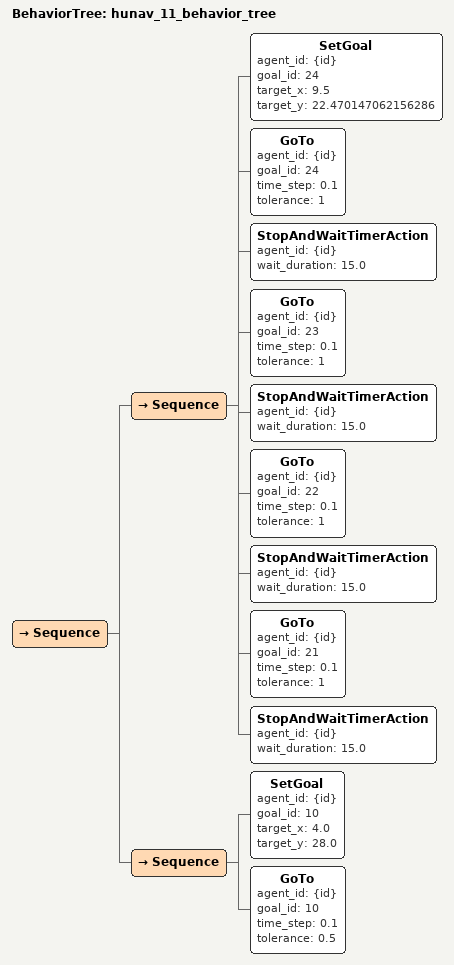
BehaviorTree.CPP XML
<?xml version='1.0' encoding='UTF-8'?>
<root main_tree_to_execute="hunav_11_behavior_tree" BTCPP_format="4">
    <include ros_pkg="arena_simulation_setup" path="configs/hunav/behavior_trees/BTRegularNav.xml" />
    <BehaviorTree ID="hunav_11_behavior_tree">
        <Sequence>
            <Sequence>
                <SetGoal agent_id="{id}" goal_id="24" target_x="9.5" target_y="22.470147062156286" />
                <GoTo agent_id="{id}" goal_id="24" time_step="0.1" tolerance="1" />
                <StopAndWaitTimerAction agent_id="{id}" wait_duration="15.0" />
                <GoTo agent_id="{id}" goal_id="23" time_step="0.1" tolerance="1" />
                <StopAndWaitTimerAction agent_id="{id}" wait_duration="15.0" />
                <GoTo agent_id="{id}" goal_id="22" time_step="0.1" tolerance="1" />
                <StopAndWaitTimerAction agent_id="{id}" wait_duration="15.0" />
                <GoTo agent_id="{id}" goal_id="21" time_step="0.1" tolerance="1" />
                <StopAndWaitTimerAction agent_id="{id}" wait_duration="15.0" />
            </Sequence>
            <Sequence>
                <SetGoal agent_id="{id}" goal_id="10" target_x="4.0" target_y="28.0" />
                <GoTo agent_id="{id}" goal_id="10" time_step="0.1" tolerance="0.5" />
            </Sequence>
        </Sequence>
    </BehaviorTree>
</root>
